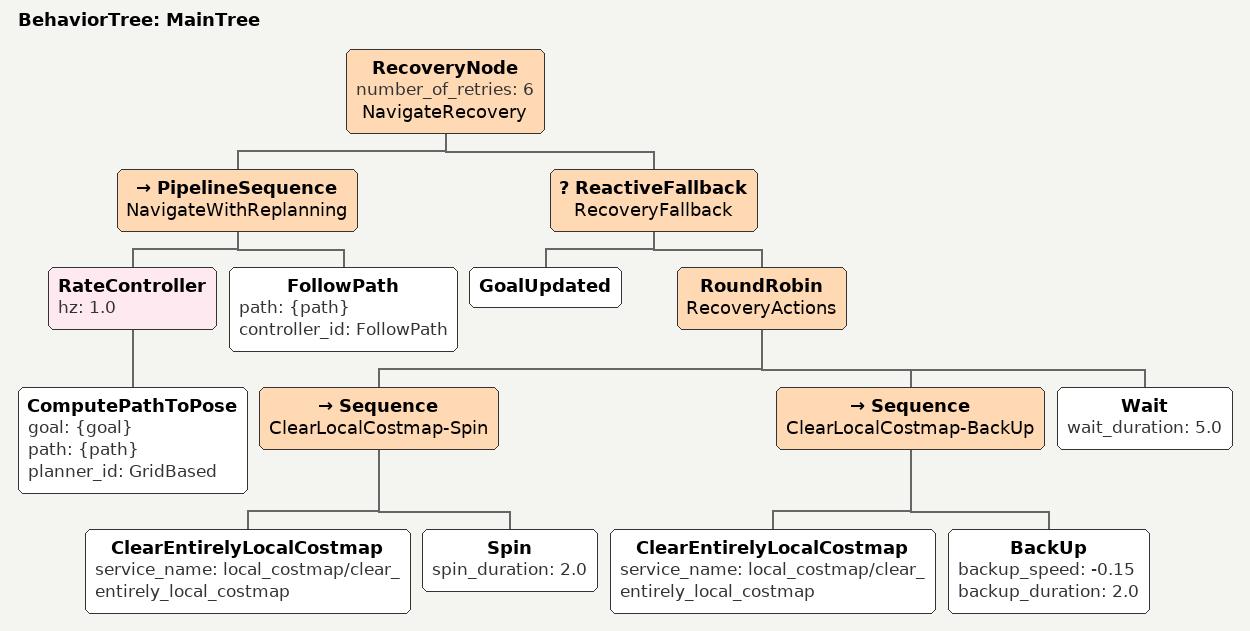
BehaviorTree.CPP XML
<?xml version="1.0"?>
<!-- Behavior Tree para navegação até uma pose -->
<root main_tree_to_execute="MainTree">
  <BehaviorTree ID="MainTree">
    <RecoveryNode number_of_retries="6" name="NavigateRecovery">
      <PipelineSequence name="NavigateWithReplanning">
        <RateController hz="1.0">
          <ComputePathToPose goal="{goal}" path="{path}" planner_id="GridBased"/>
        </RateController>
        <FollowPath path="{path}" controller_id="FollowPath"/>
      </PipelineSequence>
      <ReactiveFallback name="RecoveryFallback">
        <GoalUpdated/>
        <RoundRobin name="RecoveryActions">
          <Sequence name="ClearLocalCostmap-Spin">
            <ClearEntirelyLocalCostmap service_name="local_costmap/clear_entirely_local_costmap"/>
            <Spin spin_duration="2.0"/>
          </Sequence>
          <Sequence name="ClearLocalCostmap-BackUp">
            <ClearEntirelyLocalCostmap service_name="local_costmap/clear_entirely_local_costmap"/>
            <BackUp backup_speed="-0.15" backup_duration="2.0"/>
          </Sequence>
          <Wait wait_duration="5.0"/>
        </RoundRobin>
      </ReactiveFallback>
    </RecoveryNode>
  </BehaviorTree>
</root>
